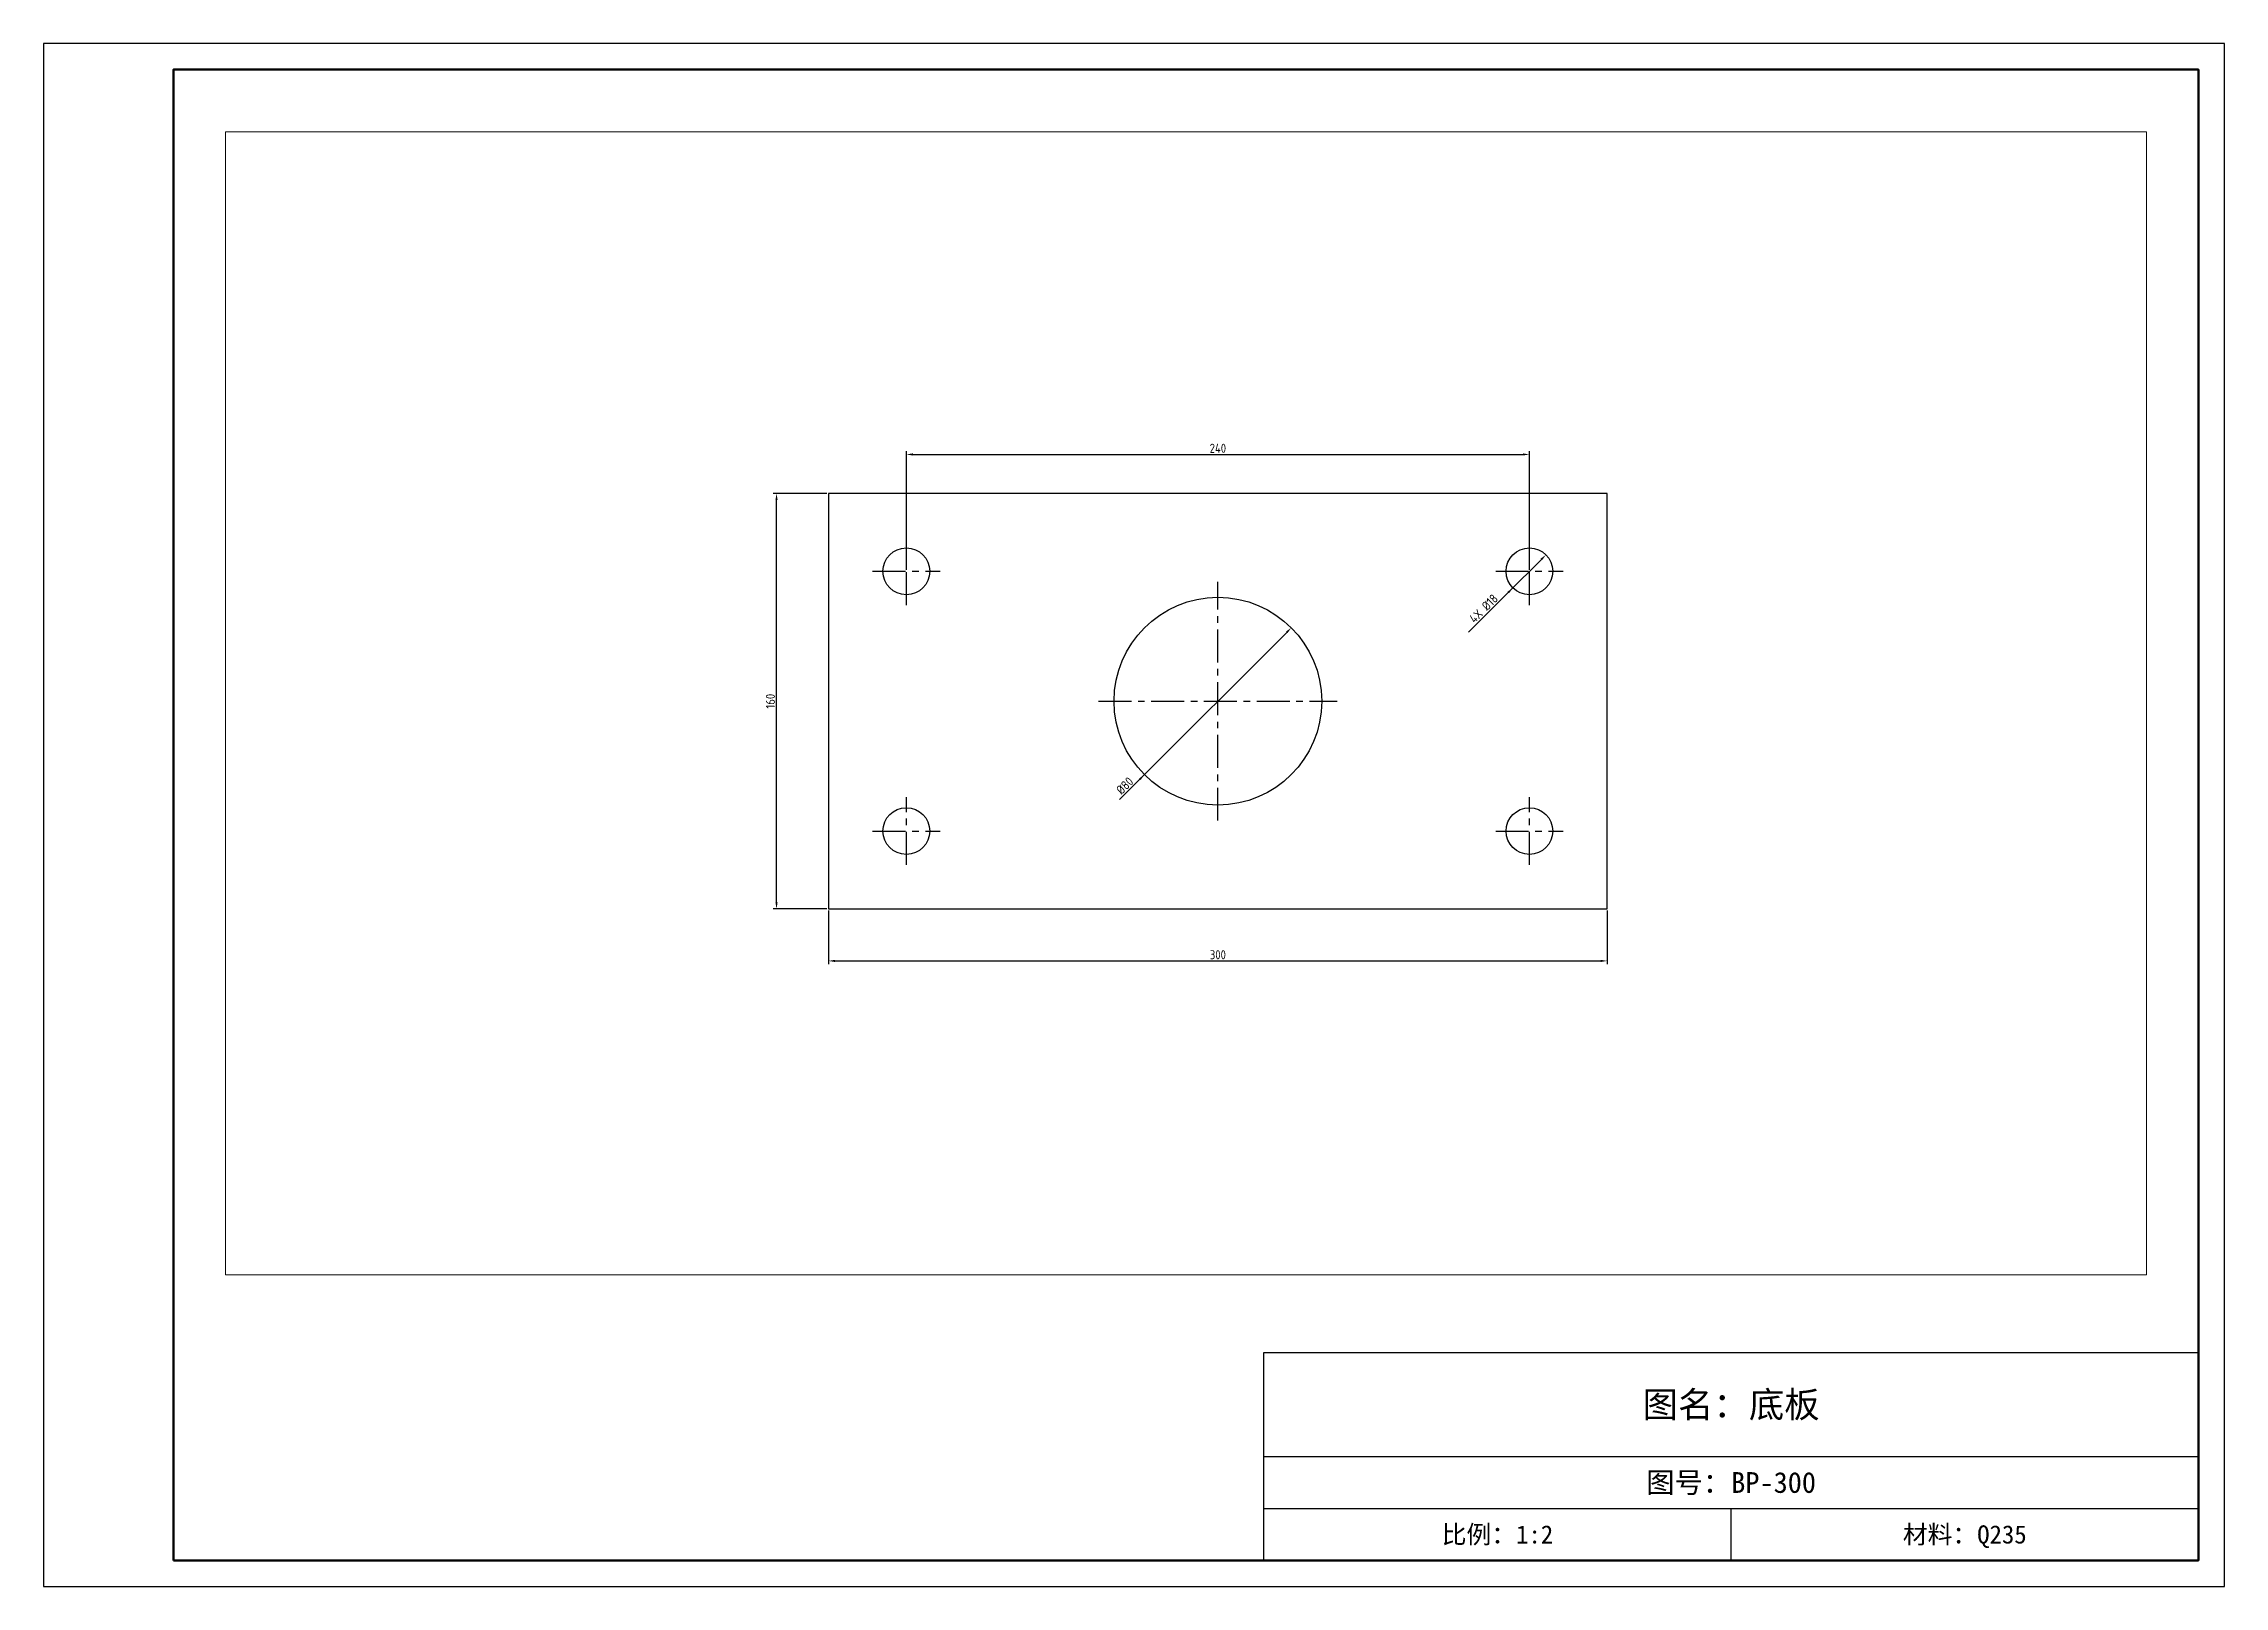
# Paper-space layout 'A3' of a CAD drawing. Header units: millimetres. Extents: x 0 to 420, y 0 to 297.
# The model-space entities are those that its viewports show. They can reach past a viewport. Long polylines and large blocks are cut down to what shows.
import ezdxf
from ezdxf.enums import TextEntityAlignment as Align

# ---------------------------------------------------------------- set-up
doc = ezdxf.new("R2010")
doc.units = ezdxf.units.MM
doc.linetypes.add('CENTER', pattern=[5.08, 3.175, -0.635, 0.635, -0.635])
doc.layers.add('A3_FRAME', color=7, linetype='Continuous', lineweight=50)
doc.layers.add('A3_TITLE', color=7, linetype='Continuous', lineweight=25)
doc.layers.add('A3_VIEWPORT', color=7, linetype='Continuous', lineweight=0, plot=False)
for name, color, linetype in [('CENTER', 1, 'CENTER'), ('DIM', 3, 'Continuous'), ('OUTLINE', 7, 'Continuous')]:
    doc.layers.add(name, color=color, linetype=linetype)
doc.styles.add('A3_CJK', font='simsun.ttc')
doc.styles.get("Standard").update_dxf_attribs({"font": 'gbenor.shx', "bigfont": 'gbcbig.shx'})
doc.dimstyles.new('EZDXF', dxfattribs={"dimtxt": 3.5, "dimasz": 2.5, "dimexe": 1.25, "dimexo": 0.625, "dimtad": 1, "dimdec": 0, "dimzin": 12, "dimdsep": 46, "dimtxsty": 'Standard', "dimcen": 2.5, "dimazin": 3, "dimtfac": 0.5, "dimtmove": 2, "dimatfit": 3})

msp = doc.modelspace()

# ---------------------------------------------------------------- linework, layer by layer
at = {"layer": 'CENTER'}
for p, q in [((30, 117), (30, 143)), ((270, 117), (270, 143)), ((17, 130), (43, 130)), ((150, 34), (150, 126)), ((257, 130), (283, 130)), ((104, 80), (196, 80)), ((30, 17), (30, 43)), ((270, 17), (270, 43)), ((17, 30), (43, 30)), ((257, 30), (283, 30))]:
    msp.add_line(p, q, dxfattribs=at)
at = {"layer": 'OUTLINE'}
msp.add_lwpolyline([(0, 0), (300, 0), (300, 160), (0, 160)], close=True, dxfattribs=at)
for centre, radius in [((30, 130), 9), ((270, 130), 9), ((150, 80), 40), ((30, 30), 9), ((270, 30), 9)]:
    msp.add_circle(centre, radius, dxfattribs=at)

# ---------------------------------------------------------------- dimensions: what is measured, and where the dimension line sits
at = {"layer": 'DIM'}
for base, p1, p2 in [((30, 175), (30, 130), (270, 130)), ((0, -20), (0, 0), (300, 0))]:
    msp.add_linear_dim(base=base, p1=p1, p2=p2, dimstyle='EZDXF', dxfattribs=at).render()
msp.add_linear_dim(base=(-20, 0), p1=(0, 0), p2=(0, 160), angle=90, dimstyle='EZDXF', dxfattribs=at).render()
msp.add_diameter_dim_2p(p1=(276.36, 136.36), p2=(263.64, 123.64), text='4X <>', dimstyle='EZDXF', dxfattribs=at).render()
msp.add_diameter_dim_2p(p1=(178.28, 108.28), p2=(121.72, 51.72), dimstyle='EZDXF', dxfattribs=at).render()

psp = doc.layouts.new('A3')

# ---------------------------------------------------------------- linework, layer by layer
at = {"layer": 'A3_FRAME', "lineweight": 25}
psp.add_lwpolyline([(0, 0), (420, 0), (420, 297), (0, 297)], close=True, dxfattribs=at)
at = {"layer": 'A3_FRAME', "lineweight": 50}
psp.add_lwpolyline([(25, 5), (415, 5), (415, 292), (25, 292)], close=True, dxfattribs=at)
at = {"layer": 'A3_TITLE', "lineweight": 25}
for p, q in [((235, 5), (235, 45)), ((235, 45), (415, 45)), ((235, 25), (415, 25)), ((235, 15), (415, 15)), ((325, 5), (325, 15))]:
    psp.add_line(p, q, dxfattribs=at)

# ---------------------------------------------------------------- texts
at = {"layer": 'A3_TITLE', "style": 'A3_CJK'}
for s, height, p in [('图名：底板', 5, (325, 35)), ('图号：BP-300', 4, (325, 20)), ('比例：1:2', 3.5, (280, 10)), ('材料：Q235', 3.5, (370, 10))]:
    psp.add_text(s, height=height, dxfattribs=at).set_placement(p, align=Align.MIDDLE_CENTER)

# ---------------------------------------------------------------- viewports
at = {"layer": 'A3_VIEWPORT'}
psp.add_viewport(center=(220, 170), size=(370, 220), view_center_point=(137.69, 79.18), view_height=440, dxfattribs=at)

doc.saveas('drawing.dxf')
